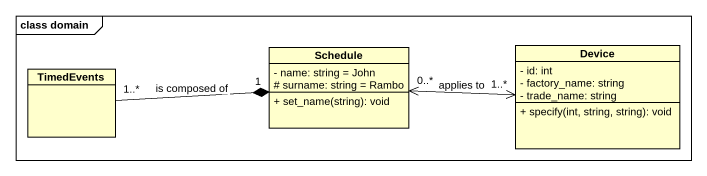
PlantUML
@startuml
mainframe class domain
hide circle
hide empty members
skinparam classAttributeIconSize 0
class Schedule {
  - name: string = John
  # surname: string = Rambo
  + set_name(string): void
}
class Device {
  - id: int
  - factory_name: string
  - trade_name: string
  + specify(int, string, string): void
}
class TimedEvents
Device "1..*" <-left-> "0..*" Schedule : applies to
TimedEvents "1..*" -right-* "1" Schedule : is composed of
@enduml
